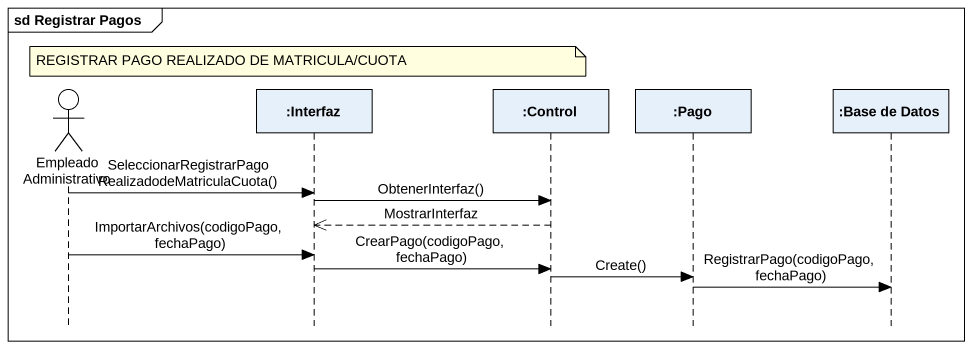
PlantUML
@startuml
mainframe sd Registrar Pagos
hide footbox
actor "Empleado Administrativo" as Empleado_Administrativo
participant ":Interfaz" as Interfaz
participant ":Control" as Control_
participant ":Pago" as Pago
participant ":Base de Datos" as Base_de_Datos

note over Interfaz : REGISTRAR PAGO REALIZADO DE MATRICULA/CUOTA
Empleado_Administrativo -> Interfaz : SeleccionarRegistrarPagoRealizadodeMatriculaCuota()
Interfaz -> Control_ : ObtenerInterfaz()
Control_ -->> Interfaz : MostrarInterfaz
Empleado_Administrativo -> Interfaz : ImportarArchivos(codigoPago, fechaPago)
Interfaz -> Control_ : CrearPago(codigoPago, fechaPago)
Control_ -> Pago : Create()
Pago -> Base_de_Datos : RegistrarPago(codigoPago, fechaPago)
@enduml
